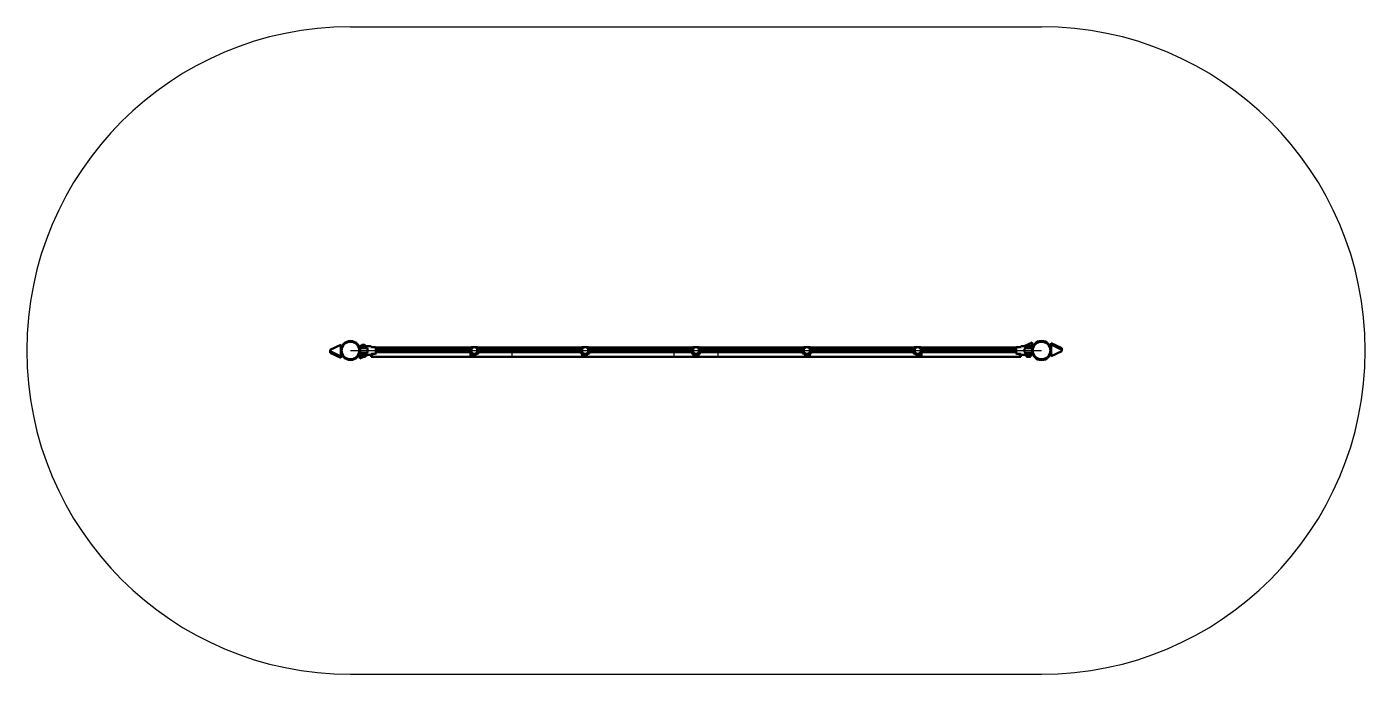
# Model space of a CAD drawing. Header units: millimetres. Extents: x 2839 to 9041, y 2700 to 5700.
import ezdxf

# ---------------------------------------------------------------- set-up
doc = ezdxf.new("R2010")
doc.units = ezdxf.units.MM
doc.header["$LTSCALE"] = 20
doc.layers.add('Viditelná (ISO)', color=7, linetype='Continuous', lineweight=50)

# ---------------------------------------------------------------- blocks, each defined once
blk = doc.blocks.new('VVZ-OP1-05')
for p, q in [((0, 1500), (3202.9, 1500)), ((0, 0), (3202.9, 0)), ((0, -1500), (3202.9, -1500))]:
    blk.add_line(p, q)
for centre, radius, start, end in [((0, 0), 1500, 90, 270), ((3202.9, 0), 1500, 270, 90), ((0, 0), 750, 357.76872, 1.00846), ((0, 0), 1500, 358.88457, 0.50421), ((3202.9, 0), 1500, 179.49579, 181.11543)]:
    blk.add_arc(centre, radius, start, end)
at = {"layer": 'Viditelná (ISO)'}
for p, q in [((-44.4, 26.8), (-93.9, 3.2)), ((-93.9, -3.5), (-93.9, 3.2)), ((-44.4, -27.1), (-44.4, 26.8)), ((44.4, -10.5), (44.4, 10.5)), ((44.4, 10.5), (44.4, -10.5)), ((44.6, 16.8), (44.7, 23.8)), ((48.4, 14.9), (44.6, 16.8)), ((44.6, 16.8), (44.6, 11)), ((44.7, 23.8), (52, 20.2)), ((45.4, 11.5), (75.4, 11.5)), ((45.4, 11.5), (75.4, 11.5)), ((48.4, 12.9), (48.4, 19.7)), ((52, 20.2), (48.9, 20.2)), ((63.9, 11.9), (49.4, 11.9)), ((69.2, 21.2), (51.7, 21.2)), ((81.9, 20.2), (52, 20.2)), ((55.4, 11.5), (54.6, 11.9)), ((55.4, 20.2), (55.4, 21.2)), ((55.4, 11.5), (55.4, 11.9)), ((64.4, 26.7), (56.5, 26.7)), ((75.9, 11.9), (63.9, 11.9)), ((65.4, 20.2), (65.4, 21.2)), ((65.4, 11.5), (65.4, 11.9)), ((69, 11.9), (69.9, 11.5)), ((76.4, 8), (76.4, 10.5)), ((76.4, 10.5), (76.4, 8)), ((76.4, 8.3), (77, 8)), ((76.4, 8), (78.7, 8)), ((89.2, 20.2), (81.9, 20.2)), ((89, 8), (89, 8)), ((90.8, 20.2), (89.2, 20.2)), ((91, 8), (91, 8)), ((96.4, 13), (96.4, 13)), ((98.8, 15.5), (115.5, 15.5)), ((117.8, 13.2), (555.7, 13.2)), ((118.4, 11), (118.4, -11)), ((118.4, 8), (561.5, 8)), ((552.9, 8.8), (552.9, 8)), ((553.9, 8.5), (553.9, 8)), ((574.1, 15.5), (560.9, 15.5)), ((562.6, 11.7), (562.6, 11.7)), ((562.6, 10.4), (562.6, 10.4)), ((584.6, 16), (563.6, 16)), ((587.4, 15.5), (574.1, 15.5)), ((585.6, 11.7), (585.6, 11.7)), ((585.6, 10.4), (585.6, 10.4)), ((586.8, 8), (1075.2, 8)), ((592.6, 13.2), (1069.4, 13.2)), ((594.4, 10), (596.4, 10)), ((594.4, 8), (594.4, 8.5)), ((596.4, 10), (596.4, 8)), ((1066.6, 8.8), (1066.6, 8)), ((1067.6, 8.5), (1067.6, 8)), ((1087.8, 15.5), (1074.6, 15.5)), ((1076.3, 11.7), (1076.3, 11.7)), ((1076.3, 10.4), (1076.3, 10.4)), ((1098.3, 16), (1077.3, 16)), ((1101.1, 15.5), (1087.8, 15.5)), ((1099.3, 11.7), (1099.3, 11.7)), ((1099.3, 10.4), (1099.3, 10.4)), ((1100.5, 8), (1588.9, 8)), ((1106.3, 13.2), (1583.1, 13.2)), ((1108.1, 10), (1110.1, 10)), ((1108.1, 8), (1108.1, 8.5)), ((1110.1, 10), (1110.1, 8)), ((1580.3, 8.8), (1580.3, 8)), ((1581.3, 8.5), (1581.3, 8)), ((1601.5, 15.5), (1588.3, 15.5)), ((1590, 11.7), (1590, 11.7)), ((1590, 10.4), (1590, 10.4)), ((1612, 16), (1591, 16)), ((1614.8, 15.5), (1601.5, 15.5)), ((1613, 11.7), (1613, 11.7)), ((1613, 10.4), (1613, 10.4)), ((1614.2, 8), (2102.6, 8)), ((1620, 13.2), (2096.8, 13.2)), ((1621.8, 10), (1623.8, 10)), ((1621.8, 8), (1621.8, 8.5)), ((1623.8, 10), (1623.8, 8)), ((2094, 8.8), (2094, 8)), ((2095, 8.5), (2095, 8)), ((2115.2, 15.5), (2102, 15.5)), ((2103.8, 11.7), (2103.8, 11.7)), ((2103.8, 10.4), (2103.8, 10.4)), ((2125.8, 16), (2104.7, 16)), ((2128.5, 15.5), (2115.2, 15.5)), ((2126.7, 11.7), (2126.7, 11.7)), ((2126.7, 10.4), (2126.7, 10.4)), ((2127.9, 8), (2616.3, 8)), ((2133.7, 13.2), (2610.5, 13.2)), ((2135.5, 10), (2137.5, 10)), ((2135.5, 8), (2135.5, 8.5)), ((2137.5, 10), (2137.5, 8)), ((2607.7, 8.8), (2607.7, 8)), ((2608.7, 8.5), (2608.7, 8)), ((2628.9, 15.5), (2615.7, 15.5)), ((2617.5, 11.7), (2617.5, 11.7)), ((2617.5, 10.4), (2617.5, 10.4)), ((2639.5, 16), (2618.4, 16)), ((2642.2, 15.5), (2628.9, 15.5)), ((2640.4, 11.7), (2640.4, 11.7)), ((2640.4, 10.4), (2640.4, 10.4)), ((2641.6, 8), (3084.6, 8)), ((2647.4, 13.2), (3085.3, 13.2)), ((2649.2, 10), (2651.2, 10)), ((2649.2, 8), (2649.2, 8.5)), ((2651.2, 10), (2651.2, 8)), ((3084.6, -11), (3084.6, 11)), ((3104.3, 15.5), (3087.6, 15.5)), ((3112.1, 8), (3112.1, 8)), ((3113.9, 20.2), (3112.3, 20.2)), ((3121.1, 20.2), (3113.9, 20.2)), ((3114.1, 8), (3114.1, 8)), ((3151.1, 20.2), (3121.1, 20.2)), ((3158.9, 37.1), (3122.4, 20.2)), ((3124.4, 8), (3126.5, 8)), ((3126.5, 8), (3126.5, 10.5)), ((3139.2, 11.9), (3127.2, 11.9)), ((3127.5, 11.5), (3142.5, 11.5)), ((3151.4, 21.2), (3133.9, 21.2)), ((3137.7, 20.2), (3137.7, 21.2)), ((3137.7, 11.5), (3137.7, 11.9)), ((3146.6, 26.7), (3138.7, 26.7)), ((3153.7, 11.9), (3139.2, 11.9)), ((3142.5, 11.5), (3157.7, 11.5)), ((3147.7, 20.2), (3147.7, 21.2)), ((3147.7, 11.5), (3147.7, 11.9)), ((3154.1, 20.2), (3151.1, 20.2)), ((3154.6, 19.7), (3154.6, 19.7)), ((3154.6, 12.9), (3154.6, 19.7)), ((3158.6, 10.9), (3158.9, 37.1)), ((3158.7, 4.2), (3158.7, 10.5)), ((3247.4, 34.1), (3296.8, 10.5)), ((3247.4, 27.1), (3247.4, 34.1)), ((3296.8, 3.5), (3247.4, 27.1)), ((3247.4, 27.1), (3247.4, -26.8)), ((3296.8, 10.5), (3296.8, 3.5)), ((3296.8, 3.5), (3296.8, -3.2)), ((-93.9, -10.5), (-93.9, -3.5)), ((-93.9, -3.5), (-44.4, -27.1)), ((-44.4, -34.1), (-93.9, -10.5)), ((-44.4, -27.1), (-44.4, -34.1)), ((44.4, -0.3), (44, -37.1)), ((44, -37.1), (59.8, -29.8)), ((75.4, -11.5), (45.4, -11.5)), ((75.4, -11.5), (45.4, -11.5)), ((48.4, -19.8), (48.4, -12.9)), ((52, -20.2), (48.9, -20.2)), ((49.4, -11.9), (63.9, -11.9)), ((50.4, -20.2), (50.4, -22.2)), ((70.4, -22.2), (50.4, -22.2)), ((51.2, -22.2), (51.2, -29.1)), ((52.4, -29.8), (51.2, -29.1)), ((52, -20.2), (55.2, -20.2)), ((53.5, -29.8), (52.4, -29.8)), ((60.4, -29.8), (53.5, -29.8)), ((55.2, -20.2), (65.7, -20.2)), ((55.8, -22.2), (55.8, -29.1)), ((56.4, -11.9), (56.4, -11.5)), ((67.4, -29.8), (60.4, -29.8)), ((75.9, -11.9), (63.9, -11.9)), ((65.1, -29.1), (65.1, -22.2)), ((65.7, -20.2), (81.9, -20.2)), ((68.4, -29.8), (67.4, -29.8)), ((68.4, -29.8), (69.7, -29.1)), ((69.7, -25.2), (80.5, -20.2)), ((69.7, -22.2), (69.7, -29.1)), ((70.4, -20.2), (70.4, -22.2)), ((76.4, -10.5), (76.4, -8)), ((76.4, -8), (76.4, -10.5)), ((76.4, -8), (78.7, -8)), ((81.9, -20.2), (89.2, -20.2)), ((89, -8), (89, -8)), ((89.2, -20.2), (90.8, -20.2)), ((91, -8), (91, -8)), ((96.4, -13.4), (96.4, -13.4)), ((96.4, -29.2), (96.4, -17.4)), ((96.4, -29.2), (101.4, -29.2)), ((98.8, -15.5), (115.5, -15.5)), ((101.4, -15.5), (101.4, -29.2)), ((101.4, -29.2), (101.4, -15.5)), ((101.4, -29.2), (3101.5, -29.2)), ((118.4, -8), (561.5, -8)), ((552.9, -8), (552.9, -8.7)), ((553.9, -8), (553.9, -8.5)), ((556.6, -23), (556.6, -14)), ((557.6, -24), (578.6, -24)), ((574.1, -15.5), (560.9, -15.5)), ((562.6, -10.4), (562.6, -10.4)), ((562.6, -11.7), (562.6, -11.7)), ((587.4, -15.5), (574.1, -15.5)), ((584.6, -16), (578.9, -16)), ((579.6, -16), (579.6, -23)), ((585.6, -10.4), (585.6, -10.4)), ((585.6, -11.7), (585.6, -11.7)), ((586.8, -8), (1075.2, -8)), ((594.4, -8.5), (594.4, -8)), ((594.4, -10), (594.4, -8.5)), ((594.4, -10), (596.4, -10)), ((596.4, -8), (596.4, -10)), ((1066.6, -8), (1066.6, -8.7)), ((1067.6, -8), (1067.6, -8.5)), ((1073.3, -23), (1073.3, -15.4)), ((1074.3, -24), (1095.3, -24)), ((1087.8, -15.5), (1074.6, -15.5)), ((1076.3, -10.4), (1076.3, -10.4)), ((1076.3, -11.7), (1076.3, -11.7)), ((1101.1, -15.5), (1087.8, -15.5)), ((1098.3, -16), (1095.6, -16)), ((1096.3, -16), (1096.3, -23)), ((1099.3, -10.4), (1099.3, -10.4)), ((1099.3, -11.7), (1099.3, -11.7)), ((1100.5, -8), (1588.9, -8)), ((1108.1, -8.5), (1108.1, -8)), ((1108.1, -10), (1108.1, -8.5)), ((1108.1, -10), (1110.1, -10)), ((1110.1, -8), (1110.1, -10)), ((1580.3, -8), (1580.3, -8.7)), ((1581.3, -8), (1581.3, -8.5)), ((1601.5, -15.5), (1588.3, -15.5)), ((1590, -10.3), (1590, -10.3)), ((1590, -10.4), (1590, -10.4)), ((1590, -11.6), (1590, -11.6)), ((1590, -11.7), (1590, -11.7)), ((1590, -23), (1590, -15.5)), ((1591, -24), (1612, -24)), ((1614.8, -15.5), (1601.5, -15.5)), ((1613, -10.4), (1613, -10.4)), ((1613, -11.7), (1613, -11.7)), ((1613, -15.5), (1613, -23)), ((1614.2, -8), (2102.6, -8)), ((1621.8, -8.5), (1621.8, -8)), ((1621.8, -10), (1621.8, -8.5)), ((1621.8, -10), (1623.8, -10)), ((1623.8, -8), (1623.8, -10)), ((2094, -8), (2094, -8.7)), ((2095, -8), (2095, -8.5)), ((2115.2, -15.5), (2102, -15.5)), ((2103.8, -10.4), (2103.8, -10.4)), ((2103.8, -11.7), (2103.8, -11.7)), ((2107.3, -16), (2104.7, -16)), ((2106.7, -23), (2106.7, -16)), ((2107.7, -24), (2128.7, -24)), ((2128.5, -15.5), (2115.2, -15.5)), ((2126.7, -10.4), (2126.7, -10.4)), ((2126.7, -11.7), (2126.7, -11.7)), ((2127.9, -8), (2616.3, -8)), ((2129.7, -15.4), (2129.7, -23)), ((2135.5, -8.5), (2135.5, -8)), ((2135.5, -10), (2135.5, -8.5)), ((2135.5, -10), (2137.5, -10)), ((2137.5, -8), (2137.5, -10)), ((2607.7, -8), (2607.7, -8.7)), ((2608.7, -8), (2608.7, -8.5)), ((2628.9, -15.5), (2615.7, -15.5)), ((2617.5, -10.4), (2617.5, -10.4)), ((2617.5, -11.7), (2617.5, -11.7)), ((2624, -16), (2618.4, -16)), ((2623.4, -23), (2623.4, -16)), ((2624.4, -24), (2645.4, -24)), ((2642.2, -15.5), (2628.9, -15.5)), ((2640.4, -10.4), (2640.4, -10.4)), ((2640.4, -11.7), (2640.4, -11.7)), ((2641.6, -8), (3084.6, -8)), ((2646.4, -14.1), (2646.4, -23)), ((2649.2, -8.5), (2649.2, -8)), ((2649.2, -10), (2649.2, -8.5)), ((2649.2, -10), (2651.2, -10)), ((2651.2, -8), (2651.2, -10)), ((3104.3, -15.5), (3087.6, -15.5)), ((3101.5, -15.5), (3101.5, -29.2)), ((3101.5, -29.2), (3101.5, -15.5)), ((3101.5, -29.2), (3106.5, -29.2)), ((3106.5, -13.3), (3106.5, -13.3)), ((3106.5, -29.2), (3106.5, -17.1)), ((3112.1, -8), (3112.1, -8)), ((3112.3, -20.2), (3113.9, -20.2)), ((3113.9, -20.2), (3121.1, -20.2)), ((3114.1, -8), (3114.1, -8)), ((3121.1, -20.2), (3137.4, -20.2)), ((3124.4, -8), (3126.5, -8)), ((3126.5, -10.5), (3126.5, -8)), ((3139.2, -11.9), (3127.2, -11.9)), ((3142.5, -11.5), (3127.5, -11.5)), ((3132.7, -20.2), (3132.7, -22.2)), ((3152.7, -22.2), (3132.7, -22.2)), ((3133.4, -22.2), (3133.4, -29.1)), ((3134.7, -29.8), (3133.4, -29.1)), ((3135.7, -29.8), (3134.7, -29.8)), ((3142.7, -29.8), (3135.7, -29.8)), ((3137.4, -20.2), (3147.9, -20.2)), ((3138, -22.2), (3138, -29.1)), ((3139.2, -11.9), (3153.7, -11.9)), ((3157.7, -11.5), (3142.5, -11.5)), ((3149.6, -29.8), (3142.7, -29.8)), ((3146.5, -11.5), (3146.5, -11.9)), ((3147.3, -22.2), (3147.3, -29.1)), ((3147.5, -11.5), (3148.3, -11.9)), ((3147.9, -20.2), (3151.1, -20.2)), ((3150.7, -29.8), (3149.6, -29.8)), ((3150.7, -29.8), (3151.9, -29.1)), ((3154.1, -20.2), (3151.1, -20.2)), ((3151.9, -22.2), (3151.9, -29.1)), ((3152.7, -20.2), (3152.7, -22.2)), ((3158.2, -23.8), (3152.7, -21.1)), ((3154.6, -15), (3158.3, -16.8)), ((3154.6, -19.8), (3154.6, -12.9)), ((3158.3, -16.8), (3158.2, -23.8)), ((3158.3, -16.8), (3158.3, -11.2)), ((3158.7, -10.5), (3158.7, -4.2)), ((3247.4, -26.8), (3296.8, -3.2))]:
    blk.add_line(p, q, dxfattribs=at)
for centre, radius in [((0, 0), 44.4), ((0, 0), 40.8), ((574.1, 0), 15), ((1087.8, 0), 15), ((1601.5, 0), 15), ((2115.2, 0), 15), ((2628.9, 0), 15), ((3202.9, 0), 44.5), ((3202.9, 0), 40.8)]:
    blk.add_circle(centre, radius, dxfattribs=at)
for centre, radius, start, end in [((45.4, 10.5), 1, 90, 180), ((45.4, 10.5), 1, 90, 180), ((49.4, 12.9), 1, 180, 269.99909), ((60.4, 18.4), 9.19, 115.32087, 162.21883), ((60.4, 18.4), 9.19, 17.78117, 64.67913), ((75.4, 10.5), 1, 0, 90), ((75.4, 10.5), 1, 0, 90), ((75.9, 10.9), 1, 35.00754, 90), ((60.4, 0), 20, 324.99246, 35.00754), ((555.8, 0), 9.19, 107.78117, 119.47038), ((560.9, 8.5), 7, 90, 180), ((563.6, 15), 1, 90, 150), ((584.6, 15), 1, 30, 90), ((587.4, 8.5), 7, 0, 90), ((1069.5, 0), 9.19, 107.78117, 119.47038), ((1074.6, 8.5), 7, 90, 180), ((1077.3, 15), 1, 90, 150), ((1098.3, 15), 1, 30, 90), ((1101.1, 8.5), 7, 0, 90), ((1583.2, 0), 9.19, 107.78117, 119.47038), ((1588.3, 8.5), 7, 90, 180), ((1591, 15), 1, 90, 150), ((1612, 15), 1, 30, 90), ((1614.8, 8.5), 7, 0, 90), ((2096.9, 0), 9.19, 107.78117, 119.47038), ((2102, 8.5), 7, 90, 180), ((2104.7, 15), 1, 90, 150), ((2125.8, 15), 1, 30, 90), ((2128.5, 8.5), 7, 0, 90), ((2610.6, 0), 9.19, 107.78117, 119.47038), ((2615.7, 8.5), 7, 90, 180), ((2618.4, 15), 1, 90, 150), ((2639.5, 15), 1, 30, 90), ((2642.2, 8.5), 7, 0, 90), ((3142.7, 0), 20, 144.99246, 215.00754), ((3127.2, 10.9), 1, 90, 144.99246), ((3127.5, 10.5), 1, 90, 180), ((3142.7, 18.4), 9.19, 115.32087, 162.21883), ((3142.7, 18.4), 9.19, 17.78117, 64.67913), ((3153.7, 12.9), 1, 270.00091, 0), ((3157.7, 10.5), 1, 0, 90), ((45.4, -10.5), 1, 180, 270), ((45.4, -10.5), 1, 180, 270), ((49.4, -12.9), 1, 90, 180), ((75.4, -10.5), 1, 270, 0), ((75.4, -10.5), 1, 270, 0), ((75.9, -10.9), 1, 270, 324.99246), ((555.8, 0), 9.19, 240.52962, 252.21883), ((560.9, -8.5), 7, 180, 270), ((557.6, -23), 1, 180, 270), ((578.6, -23), 1, 270, 0), ((584.6, -15), 1, 270, 330), ((587.4, -8.5), 7, 270, 0), ((1069.5, 0), 9.19, 240.52962, 252.21883), ((1074.6, -8.5), 7, 180, 270), ((1074.3, -23), 1, 180, 270), ((1095.3, -23), 1, 270, 0), ((1098.3, -15), 1, 270, 330), ((1101.1, -8.5), 7, 270, 0), ((1583.2, 0), 9.19, 240.52962, 252.21883), ((1588.3, -8.5), 7, 180, 270), ((1591, -23), 1, 180, 270), ((1591, -15), 1, 210, 228.51356), ((1612, -23), 1, 270, 0), ((1612, -15), 1, 284.83213, 330), ((1614.8, -8.5), 7, 270, 0), ((2096.9, 0), 9.19, 240.52962, 252.21883), ((2102, -8.5), 7, 180, 270), ((2104.7, -15), 1, 210, 270), ((2107.7, -23), 1, 180, 270), ((2128.5, -8.5), 7, 270, 0), ((2128.7, -23), 1, 270, 0), ((2610.6, 0), 9.19, 240.52962, 252.21883), ((2615.7, -8.5), 7, 180, 270), ((2618.4, -15), 1, 210, 270), ((2624.4, -23), 1, 180, 270), ((2642.2, -8.5), 7, 270, 0), ((2645.4, -23), 1, 270, 0), ((3127.2, -10.9), 1, 215.00754, 270), ((3127.5, -10.5), 1, 180, 270), ((3153.7, -12.9), 1, 0, 90), ((3157.7, -10.5), 1, 270, 0)]:
    blk.add_arc(centre, radius, start, end, dxfattribs=at)
for centre, major_axis, start_param, end_param in [((116, 10.1), (0.61, -5.39), 1.684066, 3.087415), ((3087.1, 10.1), (-0.61, -5.39), 3.195771, 4.599119), ((116, -10.1), (-0.61, -5.39), 0.054178, 1.457526), ((3087.1, -10.1), (0.61, -5.39), 4.825659, 6.229007)]:
    blk.add_ellipse(centre, major_axis=major_axis, ratio=0.476728, start_param=start_param, end_param=end_param, dxfattribs=at)
for points, knots in [([(48.4, 19.7), (48.4, 19.8), (48.5, 19.9), (48.5, 20), (48.5, 20), (48.6, 20.1), (48.6, 20.1), (48.7, 20.2), (48.7, 20.2), (48.8, 20.2), (48.8, 20.2), (48.9, 20.2), (48.9, 20.2), (48.9, 20.2)], [0.00001345, 0.00001345, 0.00001345, 0.00001345, 0.01610231, 0.01610231, 0.03021993, 0.03021993, 0.04665335, 0.04665335, 0.0629958, 0.0629958, 0.07076611, 0.07076611, 0.07873273, 0.07873273, 0.07873273, 0.07873273]), ([(90.8, 20.2), (91.1, 20.2), (91.3, 20.2), (92.3, 20.1), (93, 19.9), (94.4, 19.3), (95.1, 18.9), (96.2, 17.8), (96.6, 17.2), (97, 16.6)], [0, 0, 0, 0, 0.0702096, 0.0702096, 0.2977463, 0.2977463, 0.5253062, 0.5253062, 0.7522276, 0.7522276, 0.7522276, 0.7522276]), ([(97, 16.6), (97.1, 16.4), (97.2, 16.2), (97.5, 15.9), (97.7, 15.8), (98.1, 15.6), (98.3, 15.5), (98.6, 15.5), (98.7, 15.5), (98.8, 15.5)], [0, 0, 0, 0, 0.064778, 0.064778, 0.1297971, 0.1297971, 0.1948075, 0.1948075, 0.2149225, 0.2149225, 0.2149225, 0.2149225]), ([(118.4, -11), (118.4, -11), (118.4, -10.9), (118.4, -10.5), (118.4, -10.3), (118.4, -9.7), (118.4, -9.4), (118.4, -8.7), (118.4, -8.2), (118.4, -7.2), (118.4, -6.7), (118.4, -5.5), (118.4, -4.8), (118.4, -3.5), (118.4, -2.8), (118.4, -1.4), (118.4, -0.7), (118.4, 0.7), (118.4, 1.4), (118.4, 2.8), (118.4, 3.5), (118.4, 4.8), (118.4, 5.5), (118.4, 6.7), (118.4, 7.2), (118.4, 8.2), (118.4, 8.7), (118.4, 9.4), (118.4, 9.7), (118.4, 10.3), (118.4, 10.5), (118.4, 10.9), (118.4, 11), (118.4, 11)], [-3.458617, -3.458617, -3.458617, -3.458617, -3.211911, -3.211911, -2.965211, -2.965211, -2.800837, -2.800837, -2.586533, -2.586533, -2.372209, -2.372209, -2.157915, -2.157915, -1.943593, -1.943593, -1.729309, -1.729309, -1.515025, -1.515025, -1.300703, -1.300703, -1.086409, -1.086409, -0.872085, -0.872085, -0.657781, -0.657781, -0.493408, -0.493408, -0.246707, -0.246707, -0.000001, -0.000001, -0.000001, -0.000001]), ([(587.4, 8), (586.8, 9.1), (586, 10.1), (583.7, 12.4), (582, 13.5), (578.2, 15.1), (576.2, 15.5), (572.1, 15.5), (570.1, 15.1), (566.3, 13.5), (564.6, 12.4), (562.3, 10.1), (561.5, 9.1), (560.9, 8)], [0.1726387, 0.1726387, 0.1726387, 0.1726387, 0.25, 0.25, 0.375, 0.375, 0.5, 0.5, 0.625, 0.625, 0.75, 0.75, 0.8273613, 0.8273613, 0.8273613, 0.8273613]), ([(1101.1, 8), (1100.5, 9.1), (1099.7, 10.1), (1097.4, 12.4), (1095.7, 13.5), (1091.9, 15.1), (1089.9, 15.5), (1085.8, 15.5), (1083.8, 15.1), (1080, 13.5), (1078.3, 12.4), (1076, 10.1), (1075.2, 9.1), (1074.6, 8)], [0.1726387, 0.1726387, 0.1726387, 0.1726387, 0.25, 0.25, 0.375, 0.375, 0.5, 0.5, 0.625, 0.625, 0.75, 0.75, 0.8273613, 0.8273613, 0.8273613, 0.8273613]), ([(1614.8, 8), (1614.2, 9.1), (1613.4, 10.1), (1611.1, 12.4), (1609.4, 13.5), (1605.6, 15.1), (1603.6, 15.5), (1599.5, 15.5), (1597.5, 15.1), (1593.7, 13.5), (1592, 12.4), (1589.7, 10.1), (1588.9, 9.1), (1588.3, 8)], [0.1726387, 0.1726387, 0.1726387, 0.1726387, 0.25, 0.25, 0.375, 0.375, 0.5, 0.5, 0.625, 0.625, 0.75, 0.75, 0.8273613, 0.8273613, 0.8273613, 0.8273613]), ([(2128.5, 8), (2127.9, 9.1), (2127.1, 10.1), (2124.8, 12.4), (2123.1, 13.5), (2119.3, 15.1), (2117.3, 15.5), (2113.2, 15.5), (2111.2, 15.1), (2107.4, 13.5), (2105.7, 12.4), (2103.4, 10.1), (2102.6, 9.1), (2102, 8)], [0.1726387, 0.1726387, 0.1726387, 0.1726387, 0.25, 0.25, 0.375, 0.375, 0.5, 0.5, 0.625, 0.625, 0.75, 0.75, 0.8273613, 0.8273613, 0.8273613, 0.8273613]), ([(2642.2, 8), (2641.6, 9.1), (2640.8, 10.1), (2638.5, 12.4), (2636.8, 13.5), (2633, 15.1), (2631, 15.5), (2626.9, 15.5), (2624.9, 15.1), (2621.1, 13.5), (2619.4, 12.4), (2617.1, 10.1), (2616.3, 9.1), (2615.7, 8)], [0.1726387, 0.1726387, 0.1726387, 0.1726387, 0.25, 0.25, 0.375, 0.375, 0.5, 0.5, 0.625, 0.625, 0.75, 0.75, 0.8273613, 0.8273613, 0.8273613, 0.8273613]), ([(3084.6, 11), (3084.6, 11), (3084.6, 10.9), (3084.6, 10.5), (3084.6, 10.3), (3084.6, 9.7), (3084.6, 9.4), (3084.6, 8.7), (3084.6, 8.2), (3084.6, 7.2), (3084.6, 6.7), (3084.6, 5.5), (3084.6, 4.8), (3084.6, 3.5), (3084.6, 2.8), (3084.6, 1.4), (3084.6, 0.7), (3084.6, -0.7), (3084.6, -1.4), (3084.6, -2.8), (3084.6, -3.5), (3084.6, -4.8), (3084.6, -5.5), (3084.6, -6.7), (3084.6, -7.2), (3084.6, -8.2), (3084.6, -8.7), (3084.6, -9.4), (3084.6, -9.7), (3084.6, -10.3), (3084.6, -10.5), (3084.6, -10.9), (3084.6, -11), (3084.6, -11)], [-3.458617, -3.458617, -3.458617, -3.458617, -3.211911, -3.211911, -2.965211, -2.965211, -2.800837, -2.800837, -2.586533, -2.586533, -2.372209, -2.372209, -2.157915, -2.157915, -1.943593, -1.943593, -1.729309, -1.729309, -1.515025, -1.515025, -1.300703, -1.300703, -1.086409, -1.086409, -0.872085, -0.872085, -0.657781, -0.657781, -0.493408, -0.493408, -0.246707, -0.246707, -0.000001, -0.000001, -0.000001, -0.000001]), ([(3104.3, 15.5), (3104.6, 15.5), (3104.8, 15.5), (3105.2, 15.7), (3105.4, 15.8), (3105.7, 16), (3105.9, 16.2), (3106, 16.4), (3106.1, 16.5), (3106.1, 16.6)], [0, 0, 0, 0, 0.064778, 0.064778, 0.1297972, 0.1297972, 0.1948076, 0.1948076, 0.2149225, 0.2149225, 0.2149225, 0.2149225]), ([(3106.1, 16.6), (3106.5, 17.2), (3106.9, 17.8), (3108, 18.9), (3108.7, 19.3), (3110.1, 19.9), (3110.8, 20.1), (3111.8, 20.2), (3112, 20.2), (3112.3, 20.2)], [0, 0, 0, 0, 0.226844, 0.226844, 0.4544066, 0.4544066, 0.6819433, 0.6819433, 0.7522285, 0.7522285, 0.7522285, 0.7522285]), ([(3139.2, 13.3), (3140.5, 14.1), (3141.9, 15.1), (3144.8, 17), (3146.2, 17.8), (3148, 18.8), (3148.6, 19.2), (3149.3, 19.4)], [-5.447848, -5.447848, -5.447848, -5.447848, -4.965952, -4.965952, -4.484056, -4.484056, -4.245417, -4.245417, -4.245417, -4.245417]), ([(3149.3, 19.4), (3149.7, 19.7), (3150.1, 19.9), (3150.7, 20.2), (3151, 20.2), (3151.1, 20.2), (3151.1, 20.2), (3151.1, 20.2)], [-0.3950582, -0.3950582, -0.3950582, -0.3950582, -0.1969169, -0.1969169, 0, 0, 0.0012228, 0.0012228, 0.0012228, 0.0012228]), ([(3154.1, 20.2), (3154.2, 20.2), (3154.2, 20.2), (3154.3, 20.2), (3154.3, 20.2), (3154.4, 20.2), (3154.4, 20.2), (3154.5, 20.1), (3154.5, 20.1), (3154.6, 20), (3154.6, 19.9), (3154.6, 19.9), (3154.6, 19.8), (3154.6, 19.7)], [0, 0, 0, 0, 0.00876898, 0.00876898, 0.01727788, 0.01727788, 0.03361953, 0.03361953, 0.05012038, 0.05012038, 0.06197906, 0.06197906, 0.07873677, 0.07873677, 0.07873677, 0.07873677]), ([(48.9, -20.2), (48.9, -20.2), (48.8, -20.2), (48.8, -20.2), (48.7, -20.2), (48.6, -20.1), (48.6, -20.1), (48.5, -20), (48.5, -20), (48.5, -19.9), (48.5, -19.9), (48.5, -19.8), (48.4, -19.8), (48.4, -19.8)], [0, 0, 0, 0, 0.01613867, 0.01613867, 0.02726658, 0.02726658, 0.04367518, 0.04367518, 0.05366442, 0.05366442, 0.07009968, 0.07009968, 0.07826708, 0.07826708, 0.07826708, 0.07826708]), ([(97, -16.6), (96.6, -17.2), (96.2, -17.8), (95.1, -18.9), (94.4, -19.3), (93, -19.9), (92.3, -20.1), (91.3, -20.2), (91.1, -20.2), (90.8, -20.2)], [0, 0, 0, 0, 0.226844, 0.226844, 0.4544066, 0.4544066, 0.6819433, 0.6819433, 0.7522284, 0.7522284, 0.7522284, 0.7522284]), ([(98.8, -15.5), (98.5, -15.5), (98.3, -15.5), (97.9, -15.7), (97.7, -15.8), (97.4, -16), (97.2, -16.2), (97.1, -16.4), (97, -16.5), (97, -16.6)], [0, 0, 0, 0, 0.064778, 0.064778, 0.1297971, 0.1297971, 0.1948076, 0.1948076, 0.2149227, 0.2149227, 0.2149227, 0.2149227]), ([(560.9, -8), (561.5, -9.1), (562.3, -10.1), (564.6, -12.4), (566.3, -13.5), (570.1, -15.1), (572.1, -15.5), (576.2, -15.5), (578.2, -15.1), (582, -13.5), (583.7, -12.4), (586, -10.1), (586.8, -9.1), (587.4, -8)], [0.1726387, 0.1726387, 0.1726387, 0.1726387, 0.25, 0.25, 0.375, 0.375, 0.5, 0.5, 0.625, 0.625, 0.75, 0.75, 0.8273613, 0.8273613, 0.8273613, 0.8273613]), ([(1074.6, -8), (1075.2, -9.1), (1076, -10.1), (1078.3, -12.4), (1080, -13.5), (1083.8, -15.1), (1085.8, -15.5), (1089.9, -15.5), (1091.9, -15.1), (1095.7, -13.5), (1097.4, -12.4), (1099.7, -10.1), (1100.5, -9.1), (1101.1, -8)], [0.1726387, 0.1726387, 0.1726387, 0.1726387, 0.25, 0.25, 0.375, 0.375, 0.5, 0.5, 0.625, 0.625, 0.75, 0.75, 0.8273613, 0.8273613, 0.8273613, 0.8273613]), ([(1588.3, -8), (1588.9, -9.1), (1589.7, -10.1), (1592, -12.4), (1593.7, -13.5), (1597.5, -15.1), (1599.5, -15.5), (1603.6, -15.5), (1605.6, -15.1), (1609.4, -13.5), (1611.1, -12.4), (1613.4, -10.1), (1614.2, -9.1), (1614.8, -8)], [0.1726387, 0.1726387, 0.1726387, 0.1726387, 0.25, 0.25, 0.375, 0.375, 0.5, 0.5, 0.625, 0.625, 0.75, 0.75, 0.8273613, 0.8273613, 0.8273613, 0.8273613]), ([(2102, -8), (2102.6, -9.1), (2103.4, -10.1), (2105.7, -12.4), (2107.4, -13.5), (2111.2, -15.1), (2113.2, -15.5), (2117.3, -15.5), (2119.3, -15.1), (2123.1, -13.5), (2124.8, -12.4), (2127.1, -10.1), (2127.9, -9.1), (2128.5, -8)], [0.1726387, 0.1726387, 0.1726387, 0.1726387, 0.25, 0.25, 0.375, 0.375, 0.5, 0.5, 0.625, 0.625, 0.75, 0.75, 0.8273613, 0.8273613, 0.8273613, 0.8273613]), ([(2615.7, -8), (2616.3, -9.1), (2617.1, -10.1), (2619.4, -12.4), (2621.1, -13.5), (2624.9, -15.1), (2626.9, -15.5), (2631, -15.5), (2633, -15.1), (2636.8, -13.5), (2638.5, -12.4), (2640.8, -10.1), (2641.6, -9.1), (2642.2, -8)], [0.1726387, 0.1726387, 0.1726387, 0.1726387, 0.25, 0.25, 0.375, 0.375, 0.5, 0.5, 0.625, 0.625, 0.75, 0.75, 0.8273613, 0.8273613, 0.8273613, 0.8273613]), ([(3106.1, -16.6), (3106, -16.4), (3105.9, -16.2), (3105.6, -15.9), (3105.4, -15.8), (3105, -15.6), (3104.8, -15.5), (3104.5, -15.5), (3104.4, -15.5), (3104.3, -15.5)], [0, 0, 0, 0, 0.064778, 0.064778, 0.1297972, 0.1297972, 0.1948076, 0.1948076, 0.2149227, 0.2149227, 0.2149227, 0.2149227]), ([(3112.3, -20.2), (3112, -20.2), (3111.8, -20.2), (3110.8, -20.1), (3110.1, -19.9), (3108.7, -19.3), (3108, -18.9), (3106.9, -17.8), (3106.5, -17.2), (3106.1, -16.6)], [0, 0, 0, 0, 0.0702095, 0.0702095, 0.2977462, 0.2977462, 0.525306, 0.525306, 0.7522275, 0.7522275, 0.7522275, 0.7522275]), ([(3154.6, -19.8), (3154.6, -19.8), (3154.6, -19.9), (3154.6, -19.9), (3154.6, -20), (3154.5, -20.1), (3154.5, -20.1), (3154.4, -20.2), (3154.4, -20.2), (3154.3, -20.2), (3154.3, -20.2), (3154.2, -20.2), (3154.2, -20.2), (3154.1, -20.2)], [0, 0, 0, 0, 0.01613866, 0.01613866, 0.0272666, 0.0272666, 0.0436752, 0.0436752, 0.05366443, 0.05366443, 0.0700997, 0.0700997, 0.07826708, 0.07826708, 0.07826708, 0.07826708])]:
    blk.add_open_spline(points, degree=3, knots=knots, dxfattribs=at)
for points in [[(3106.1, 16.6), (3106.1, 16.6), (3106.1, 16.6), (3106.1, 16.6)], [(97, -16.6), (97, -16.6), (97, -16.6), (97, -16.6)], [(3106.1, -16.6), (3106.1, -16.6), (3106.1, -16.6), (3106.1, -16.6)]]:
    blk.add_open_spline(points, degree=3, dxfattribs=at)
for points, weights in [([(53.5, -29.8), (52.4, -29.8), (51.2, -29.1)], [2.07128448929, 2.07128448929, 1.92257295378]), ([(55.8, -29.1), (54.6, -29.8), (53.5, -29.8)], [1.98472592142, 2.13824500548, 2.13824500548]), ([(60.4, -29.8), (58.3, -29.8), (55.8, -29.1)], [2.13824500548, 2.13824500548, 1.98472592088]), ([(65.1, -29.1), (62.6, -29.8), (60.4, -29.8)], [1.98472592142, 2.13824500548, 2.13824500548]), ([(67.4, -29.8), (66.3, -29.8), (65.1, -29.1)], [2.13824500548, 2.13824500548, 1.98472592088]), ([(69.7, -29.1), (68.4, -29.8), (67.4, -29.8)], [1.98472592094, 2.13824500548, 2.13824500548]), ([(3135.7, -29.8), (3134.7, -29.8), (3133.4, -29.1)], [2.13824500548, 2.13824500548, 1.9847259216]), ([(3138, -29.1), (3136.8, -29.8), (3135.7, -29.8)], [1.98472592094, 2.13824500548, 2.13824500548]), ([(3142.7, -29.8), (3140.5, -29.8), (3138, -29.1)], [2.13824500548, 2.13824500548, 1.9847259216]), ([(3147.3, -29.1), (3144.8, -29.8), (3142.7, -29.8)], [1.98472592094, 2.13824500548, 2.13824500548]), ([(3149.6, -29.8), (3148.5, -29.8), (3147.3, -29.1)], [2.13824500548, 2.13824500548, 1.9847259216]), ([(3151.9, -29.1), (3150.7, -29.8), (3149.6, -29.8)], [1.92257295378, 2.07128448929, 2.07128448929])]:
    blk.add_rational_spline(points, weights, degree=2, dxfattribs=at)

msp = doc.modelspace()

# ---------------------------------------------------------------- block references
msp.add_blockref('VVZ-OP1-05', (4338.55, 4200))

doc.saveas('drawing.dxf')
